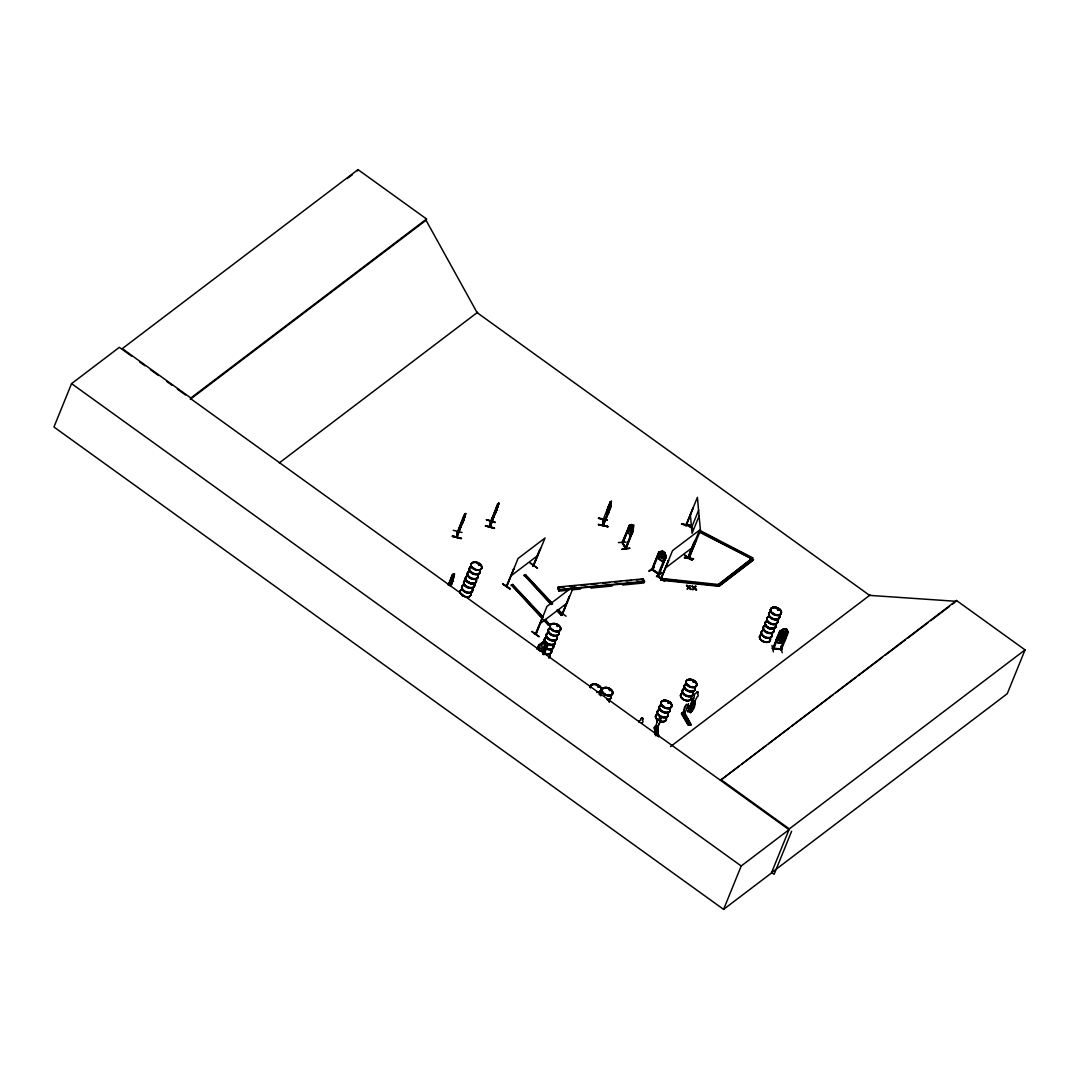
<?xml version="1.0" encoding="UTF-8"?>
<svg xmlns="http://www.w3.org/2000/svg" width="1079" height="1079" viewBox="0 0 1079 1079"><rect width="100%" height="100%" fill="white"/><g stroke="black" fill="none" stroke-linecap="round" stroke-linejoin="round"><path stroke-width="1.5" d="M785.512 629.381L785.795 634.722L784.959 636.785L782.396 638.228L780.508 638.026L779.308 636.192L780.144 634.128L784.568 629.273L785.539 629.448M609.163 505.107L608.057 511.554L609.298 510.772M622.731 543.263L629.745 525.837L622.731 543.263L622.583 541.914M625.334 548.307L625.55 547.606L625.739 548.348M693.487 558.868C665.918 555.065 711.735 561.673 684.747 557.384M693.365 559.273L684.612 557.708M656.855 733.383L656.45 734.233M598.872 524.88C627.304 530.868 579.221 520.078 607.598 526.633M598.872 524.529L607.612 526.242M689.157 557.951L700.446 530.531L697.412 497.311L685.785 525.756L693.123 507.858L686.136 525.837L685.988 524.475L686.446 525.203M688.712 558.288L695.807 540.458M632.726 530.801L633.13 531.556L633.036 526.687L631.714 524.529L629.381 525.149M621.922 549.319L629.988 548.24L621.936 549.359M665.392 556.44L666.013 557.02L658.783 574.554L666.121 556.98L664.92 552.569L662.439 550.883M461.299 538.367C434.095 531.488 479.548 543.371 452.573 535.858M453.247 530.302L462.028 532.486M452.411 536.452L461.178 538.677M465.4 515.222L456.646 537.423L457.631 531.542M458.036 531.529L457.671 530.895L456.619 537.329M456.903 536.789C455.756 536.587 463.134 517.596 464.914 514.238M462.405 521.71C466.614 505.93 459.141 533.485 463.7 520.011M457.01 537.396L465.764 513.456L464.725 514.845M498.404 504.905L489.731 527.132L490.756 520.604L491.066 521.346M489.974 526.417L490.648 521.17M490.851 521.386L490.082 527.226L498.849 503.178L490.203 526.714M496.07 512.646L495.126 513.402L496.799 506.685M494.384 528.09C467.072 521.184 512.619 533.066 485.671 525.567M495.059 522.546L486.386 519.687L495.194 522.169M497.985 504.041L498.849 503.178L496.475 510.947M497.095 509.814L497.352 509.086L497.19 509.895M602.891 519.134L603.08 519.957L610.148 501.91M603.228 519.512L603.053 525.406L610.444 507.076L611.388 501.222L610.417 508.115L603.35 525.473L602.945 519.255M651.689 569.483L658.783 574.514M652.849 569.199L652.121 568.673L652.566 569.725M662.439 550.978L658.918 551.935L651.945 569.361C663.909 578.708 658.635 572.625 651.864 569.307M688.968 557.236L689.117 558.423M608.016 507.17L607.018 511.986L608.124 507.224M609.028 504.662L608.151 511.567L609.392 510.785M452.101 583.388L450.779 584.144L451.683 577.238L450.766 582.08M450.752 586.423C453.679 580.988 456.741 563.791 452.303 581.729L451.575 582.013C449.646 580.07 455.891 572.639 452.883 574.594L448.405 585.209M698.342 692.327L697.654 694.377A2.037 1.565 22.1 0 1 697.128 696.818L694.471 702.24L692.583 701.471L694.458 695.739A2.037 1.565 22.1 0 1 695.766 693.608L696.926 691.572L698.221 692.192M485.537 525.959L494.276 528.4M507.036 585.223L506.375 586.221L513.955 568.525L506.698 586.45L518.028 558.504L545.057 537.989L533.39 566.246M533.255 565.329L533.606 565.059M536.034 634.047L542.845 616.446L535.265 634.155L536.02 633.157L536.128 633.993L546.918 606.425L573.947 585.91L562.631 613.897M687.916 557.789L693.945 542.346M643.071 718.722L642.598 718.101M656.612 727.071L656.585 726.464M682.845 713.718L684.747 708.175A2.037 1.214 -29.8 0 1 686.042 705.868L686.622 704.209L685.988 705.774A2.037 1.214 -29.8 0 0 684.693 708.08L682.791 713.624L684.612 713.556L687.202 707.851A2.037 1.214 -29.8 0 0 687.809 705.693L688.429 703.859M609.662 505.511L611.159 502.342M609.419 509.585L610.579 505.835L608.475 513.415L607.14 514.076L608.475 513.415M610.35 505.039L608.394 510.178L610.404 504.851M780.481 631.188L773.724 648.992L773.157 647.953M779.685 637.284L782.1 635.437L781.439 633.211L782.734 635.072L785.445 633.629L783.084 635.558L783.853 637.797L782.45 635.882L779.483 637.352M657.111 721.945L657.124 722.026A2.037 1.47 -7.4 0 1 658.446 719.814L658.446 719.733A2.037 1.47 -7.4 0 0 657.111 721.945L655.263 727.678L657.327 727.772M473.91 568.646L473.775 567.878M473.411 568.336L473.627 568.431M479.265 564.236L478.199 564.115M478.334 564.452L478.928 564.883M479.251 565.072L479.454 564.357M552.138 629.704L553.041 629.718L552.232 629.489M552.677 629.691L552.934 629.543M552.826 630.001L552.178 629.799M557.25 625.348L558.396 626.346L556.777 625.874M598.602 686.81L597.321 686.177M604.227 693.554L605.049 694.04M610.296 690.52L609.972 689.697M663.302 706.61L663.909 706.705M663.437 706.57L663.855 706.259M668.602 702.348L667.834 702.604L668.454 702.348M688.995 685.381L688.2 685.462L688.753 685.947M688.685 685.489L688.982 685.934M692.826 681.564L693.311 681.186M693.15 681.672L694.134 681.995L693.81 681.2M692.988 681.807L694.026 682.427L694.417 681.672M686.945 719.288L686.5 720.057M772.726 613.385L773.4 613.87M773.643 613.735L773.373 613.25M777.352 609.473L778.971 609.648L777.946 609.77M457.604 530.989L457.671 532.257L464.887 514.616M498.012 503.96L490.878 521.885M489.974 525.945L490.311 526.12M131.503 356.083L119.364 347.33L71.565 383.625L53.95 427.014L723.591 909.381L771.377 873.086L789.329 828.888L1025.05 649.882L956.507 600.504L720.462 780.319L739.209 766.077M190.835 398.003L190.322 399.27L426.043 220.264L426.556 218.997L358.012 169.619L122.291 348.625L190.835 398.003L426.556 218.997M357.5 170.887L358.012 169.619M457.375 532.176L464.496 514.224M456.619 536.856L465.359 515.465M456.943 537.504L457.24 536.803M448.378 584.656L452.492 574.541L454.111 573.826M451.791 577.305L452.897 574.514L452.924 575.201M448.716 585.277L452.492 574.541M450.415 585.816L453.922 575.62M450.442 586.369L453.261 579.949M486.481 519.646L495.099 522.411M490.824 521.872L497.594 503.947M490.459 521.885L498.754 503.151M509.854 589.08L502.679 583.968L510.232 588.581M545.394 619.373L549.683 624.741L548.375 625.2L511.379 584.912L512.7 584.454L543.142 616.972M511.163 585.465L512.7 584.454M551.099 604.591L524.259 575.134L525.567 574.675L552.637 603.579M524.043 575.687L525.567 574.675M532.972 566.097L539.446 550.223M533.215 566.273L540.525 548.348M534.038 565.207L533.147 565.639M531.839 631.714L538.987 636.812M623.122 583.928L622.677 585.007L643.893 582.97L644.554 581.352L643.138 578.87L558.275 586.989L557.614 588.621L559.03 591.103L568.822 590.159M559.03 591.103L559.691 589.471L558.275 586.989M537.261 649.194L538.893 644.743L537.302 649.41M538.084 649.491L539.932 644.649M548.375 625.2L549.912 624.202M543.169 654.346L546.689 645.674L547.512 645.97L546.689 645.674M543.209 654.562L546.743 645.889M607.221 520.105L598.602 518.014M543.991 654.643L547.579 645.674L545.812 642.612L542.899 642.302L539.068 645.08M556.737 610.606L561.255 615.421L562.779 614.423L558.275 609.595M562.253 614.14L569.415 596.269L562.105 614.194L562.55 613.533M561.255 615.421L562.779 614.423M610.404 508.047L610.067 507.427L603.309 524.772M566.124 616.23L559.03 610.997M610.552 507.359L603.255 524.637M580.691 587.988L580.246 589.067L572.086 589.849M591.292 586.963L590.86 588.055L612.076 586.018L612.508 584.939M618.361 542.589L626.157 542.063M632.766 530.949L625.699 548.955L622.097 542.643L629.502 525.244L622.327 542.548M625.294 548.388L632.388 530.962M632.807 531.003L625.591 548.82M629.691 534.833L632.024 534.321C633.306 531.327 635.396 515.546 631.647 532.54L630.19 532.77L629.259 528.359L631.795 524.529M642.477 580.502L643.138 578.87M654.279 567.311L649.369 570.939M651.81 569.577L658.972 551.882L666.202 557.02L665.042 559.812L661.521 560.864L659.08 559.138L657.947 554.673M659.849 552.246L652.282 569.941M649.261 571.317L654.44 567.082L648.924 571.007M656.841 576.699L661.859 572.801M681.685 523.989L690.439 525.527L681.523 524.016M661.71 578.142L661.67 577.305L661.157 578.56L668.454 560.648L660.604 578.924L660.887 580.165L718.412 586.261L718.344 584.481L752.778 557.883L699.543 530.275M660.887 580.165L660.82 578.384L661.966 577.508M692.745 528.697L687.053 525.095L691.491 527.388M664.61 581.041L657.583 575.566L664.597 581.015L657.192 576.092L660.793 578.627M687.485 524.691L692.152 526.444M691.545 527.631L698.599 510.273M699.111 515.991L692.071 533.336L690.358 514.67M684.572 555.321L692.017 560.217L684.841 555.078M688.105 557.182L687.525 558.18L687.755 557.452M695.024 540.471L687.714 558.396L699.556 530.113L672.527 550.627L661.211 578.519M696.103 540.512L688.766 558.409M691.909 560.082L684.639 555.199M687.269 589.08L688.308 587.569L686.635 585.357L688.753 586.895L687.269 589.08L688.874 587.583L690.816 589.444L688.874 587.583M688.308 587.569L687.336 585.425M689.575 585.668L688.604 587.246L686.635 585.357M690.816 589.444L689.171 587.259L690.965 589.094M692.084 586.315L694.35 587.489L692.084 586.315L693.905 588.163L692.866 589.673L694.471 588.176L696.414 590.038L694.471 588.176M692.866 589.673L694.053 587.799L692.232 585.951M641.209 718.425L640.467 720.246A2.037 1.47 -7.4 0 0 639.146 722.458M695.024 586.625L695.834 586.329L694.202 587.839M696.414 590.038L694.768 587.853L696.562 589.687M641.87 722.809L641.884 722.903A2.037 1.47 -7.4 0 0 642.41 720.556L643.03 718.911M655.034 733.855L654.791 726.477L655.87 735.568M658.446 719.814L659.566 717.71M656.963 726.221L656.072 725.978L655.56 727.354L656.45 727.489L656.949 726.127M660.335 717.602L661.036 718.182L660.388 720.125A2.037 1.47 -7.4 0 1 659.862 722.471L657.205 727.988L654.94 727.637L654.629 728.392L657.543 728.851L657.691 726.949L658.433 735.865M698.882 531.232L753.506 559.839L719.733 585.479L718.344 584.481L718.412 586.261M658.325 734.934L655.425 734.462M752.778 557.883L718.115 585.02L719.733 585.479M682.198 713.421L688.968 725.021L681.739 713.381L682.252 712.612L682.67 714.379L684.909 714.177L684.491 712.396L691.086 724.805L688.051 725.088L681.456 713.57L684.518 713.273M682.252 712.612L688.631 725.048M682.778 713.246L683.479 712.153M682.049 712.639L682.4 714.554L685.057 714.298L684.693 712.383L684.356 713.206L690.978 724.643M687.242 707.932L687.202 707.851A2.037 1.214 -29.8 0 0 687.755 705.612L688.442 704.128M688.227 710.926C704.412 672.096 677.909 736.161 692.219 701.026C698.976 699.624 691.895 717.036 688.308 710.67M685.34 719.423L687.93 719.315M688.564 711.169C700.81 680.876 681.78 731.98 692.111 701.269M694.08 701.714L694.633 700.365M752.117 558.841L698.666 531.772M695.173 702.429C687.013 723.82 691.329 706.408 694.229 702.065M694.485 702.038L690.668 712.005L695.348 701.417L690.223 711.816M753.506 559.839L719.504 586.032M688.375 724.737L681.496 713.597M771.971 645.498L773.387 651.864M788.439 632.173L786.672 629.057L783.745 628.747L779.766 631.255L772.726 648.641L781.358 649.558M787.643 631.822L780.4 649.45C787.98 649.342 758.227 647.548 780.589 649.005M772.888 648.587L773.926 648.506M782.612 631.431L782.693 633.899L784.986 633.036L785.525 631.741L787.306 634.857L783.327 637.379L780.414 637.069L778.633 633.939L782.612 631.431L785.552 631.808L787.184 634.803M782.221 652.795L780.845 646.132M780.454 649.666L787.522 632.038L788.331 632.119M773.063 648.263L781.587 648.884L780.643 649.72M781.236 634.641L777.919 639.334L779.119 641.169L781.007 641.371L783.57 639.941L784.406 637.878C782.356 628.855 788.978 644.487 784.096 635.018L781.236 634.641L777.244 637.096L776.125 639.847L777.905 642.976L780.832 643.286L784.811 640.764L785.836 638.094M781.304 649.787L788.425 632.105M723.591 909.381L741.206 865.992L789.005 829.697L190.875 398.852M791.608 831.289L774.142 874.314L771.728 872.574M956.507 600.504L956.169 601.313L869.607 595.379L477.12 312.667L426.043 220.264M1025.05 649.882L1007.246 693.716L771.525 872.722M658.203 735.932L657.084 727.826L659.862 722.377A2.037 1.47 -7.4 0 0 660.375 720.044L660.388 720.125M498.579 504.284L496.96 509.126M465.723 513.564L463.39 521.238M531.934 631.417L539.136 636.475M641.209 718.506L641.83 718.048M656.207 726.194L656.491 727.111L656.598 726.154M691.086 707.406C693.163 708.256 690.547 705.315 690.897 707.433M694.35 587.489L695.173 586.261M611.361 501.317L610.053 501.978C613.398 499.779 606.857 507.373 608.853 509.409L609.595 509.14M689.022 587.623L690.223 585.735M694.62 588.217L695.834 586.329M686.824 525.635L687.714 524.138M463.876 519.404L465.4 514.548M656.288 726.207L656.423 727.044M632.051 525.689L630.203 528.535L630.568 531.016L631.889 529.411L631.97 525.702M783.462 632.024L781.533 634.277L781.574 636.65L783.867 635.787L784.366 634.573L784.393 632.132L783.435 631.957M782.086 635.248L780.157 637.419L780.198 639.807M479.4 564.991L479.251 564.128M604.159 693.608L604.739 693.77M609.257 689.508L610.363 690.317M668.832 703.346L668.751 702.267M669.358 703.346L668.94 702.335M777.406 609.338L778.499 609.203M777.865 609.203L778.229 609.905M777.905 610.215L778.971 610.013M686.514 719.369L687.323 720.232M510.057 588.918L502.895 583.806M545.839 642.679L542.912 642.369L540.404 644.932L539.567 646.995L540.768 648.83L542.656 649.032L545.232 647.602L545.758 642.747M608.947 508.452L608.016 509.477L608.812 509.207L608.178 512.458L609.824 508.33M663.153 551.855L660.901 554.849L662.061 557.047L663.747 555.307L663.936 552.421L663.099 551.895M462.891 522.816L462.041 523.679L462.311 521.683M452.6 579.855L453.881 574.945M662.493 550.937L659.39 554.876L660.281 557.614L661.859 558.733L664.098 558.221L664.853 552.61M664.92 552.569L666.202 557.02M659.08 559.138L661.521 560.864M664.961 559.731L657.853 554.646M514.197 568.7L513.496 568.862M530.342 562.955L537.517 568.093M533.984 565.275L533.013 566.03M543.101 616.622L542.386 616.797M652.674 569.564L659.121 573.934L658.608 573.286M668.71 560.824L668.009 560.999M656.437 576.429L661.643 572.261M279.367 462.837L477.673 312.236M510.987 575.862L538.003 555.334M539.878 623.783L566.893 603.255M665.487 567.986L692.502 547.458M670.518 746.574L870.16 594.961M741.88 764.053L765.996 745.737M768.666 743.701L788.762 728.446M791.433 726.41L832.961 694.889M835.632 692.853L855.728 677.599M858.398 675.562L882.514 657.259M885.185 655.223L905.281 639.968M907.965 637.932L928.048 622.677M930.732 620.641L949.48 606.398M952.164 604.361L954.834 602.325M347.155 178.601L352.32 174.744M781.142 639.901L782.491 638.93L783.03 635.342M683.843 713.246L689.414 723.443M539.001 644.851L542.899 642.302M782.626 631.498L778.647 634.007M781.263 634.708L777.352 637.19M778.755 633.993L780.481 637.001L783.314 637.311L787.292 634.789M779.348 639.685C775.936 632.227 778.323 642.086 782.194 640.063L786.092 637.514M610.458 505.862C610.957 500.818 608.03 505.35 607.841 511.918L608.583 511.648M535.67 633.778L536.115 633.117M479.238 564.964L478.901 564.722M557.357 625.388L557.533 626.535M557.991 625.523L557.492 626.09M598.656 687.148L598.67 686.19M688.281 685.327L689.036 685.475M654.184 727.367L655.668 735.541M654.818 727.475L656.234 735.635L654.791 726.477M690.938 724.71L690.587 724.845M659.579 717.791L660.348 717.683M691.679 707.676L691.963 706.988M597.779 686.217L598.521 686.433M598.656 687.026L597.55 686.703M609.055 689.454L609.743 690.641M687.269 720.354L687.552 719.572M656.693 733.369L656.598 734.327L657.448 733.707M641.843 718.142L642.612 718.182M658.244 573.853L665.19 556.697L665.837 557.155M628.261 527.914L628.356 532.783L629.677 534.941M632.712 531.529L625.982 548.928L622.489 542.67M622.664 541.995L622.718 542.656M564.708 586.895L558.059 587.529L559.475 590.011L644.338 581.891M569.483 586.437L576.361 585.789M581.352 585.304L588.001 584.67M591.332 584.346L598.036 583.712M602.932 583.24L609.635 582.593M614.625 582.12L621.288 581.487M626.279 581.001L631.498 580.502M636.381 580.043L642.909 579.41M559.691 589.471L644.554 581.352M780.697 648.776L781.493 648.884M668.454 702.469L669.182 702.915M669.034 703.346L668.09 702.982M652.741 569.375L652.067 568.943M656.922 734.435L657.327 733.599M660.82 578.384L718.344 584.481M665.527 579.45L670.464 579.976M675.387 580.502L680.323 581.015M685.246 581.541L690.182 582.067M695.105 582.593L701.687 583.28M706.61 583.806L711.547 584.332M661.103 579.625L718.627 585.722M686.487 585.722L687.188 585.789M783.745 628.747L780.427 633.44L781.628 635.275L783.516 635.477L786.078 634.034L786.591 629.124L783.759 628.814L779.847 631.296L780.603 631.282M777.959 642.828L780.832 643.286M539.554 650.624L542.467 650.866C551.962 644.433 542.616 652.862 539.554 650.624L537.895 647.562M681.564 524.232L690.317 525.756M611.2 503.016L609.419 507.669L609.756 505.511M610.512 508.128L610.067 507.427M607.369 519.741L598.481 518.392M598.494 518.257L607.261 519.97M453.207 580.731L452.762 580.03L453.099 580.65M598.305 686.783L598.589 686.527M772.969 648.911L779.753 631.188M625.914 548.307L622.65 542.831L625.753 547.768M668.629 703.306L667.928 702.685M694.498 702.159L692.178 701.107M692.098 701.957L694.471 702.928M691.814 702.024L694.633 703.171M690.142 706.138L692.974 707.284M690.088 706.286L692.907 707.433M689.683 707.284L692.57 708.283M692.205 709.159L689.373 708.013L692.138 709.308M688.968 709.011L691.733 710.306M688.699 709.672L691.531 710.818M688.645 709.82L691.464 710.967M699.327 530.828L717.063 540.026M724.454 543.856L737.766 550.762M740.72 552.3L752.562 558.436M660.577 717.67L661.063 718.371M661.926 577.575L661.211 577.71M530.14 563.076L537.329 568.215M720.785 779.51L789.329 828.888M139.596 361.91L145.004 365.808M150.399 369.692L158.492 375.519M166.584 381.359L171.993 385.243M177.388 389.128L185.48 394.968M71.565 383.625L741.206 865.992M686.365 524.61L686.055 525.068M603.013 525.325L602.635 519.768M778.593 609.595L777.811 609.554M525.352 575.215L543.398 594.489M549.036 600.504L552.421 604.119M558.059 610.148L562.564 614.963M524.259 575.134L551.329 604.038M556.966 610.067L561.471 614.882M512.471 584.993L530.517 604.267M536.155 610.282L541.793 616.311M545.178 619.926L549.683 624.741M511.379 584.912L541.833 617.431M544.086 619.845L548.604 624.66M537.881 647.481L539.621 650.489M683.87 713.179L690.708 724.832M683.533 713.071L690.452 724.778M657.475 726.909L658.676 736.944M656.828 727.597L658.015 735.905M656.585 727.759L657.637 735.838M656.518 727.732L657.583 735.838M654.427 727.313L655.088 733.868M693.096 544.652L693.392 547.889M607.045 511.945L607.234 514.09M477.984 576.065A5.692 3.642 22.1 0 1 470.714 578.641A5.692 3.642 22.1 0 1 469.136 571.789M478.172 575.795A5.786 3.696 22.1 0 1 470.795 578.411A5.786 3.696 22.1 0 1 469.19 571.452M476.365 580.084A5.719 3.655 22.1 0 1 469.756 582.957A5.719 3.655 22.1 0 1 466.519 576.294M479.696 569.941A5.786 3.696 22.1 0 1 477.404 574.406A5.786 3.696 22.1 0 1 470.107 571.6A5.786 3.696 22.1 0 1 471.132 566.664M478.307 575.269A5.692 3.642 22.1 0 1 471.712 578.128A5.692 3.642 22.1 0 1 468.488 571.492M479.508 570.238A5.692 3.642 22.1 0 1 477.242 574.621A5.692 3.642 22.1 0 1 470.066 571.857A5.692 3.642 22.1 0 1 471.078 567.001M478.28 575.552A5.786 3.696 22.1 0 1 470.889 578.169A5.786 3.696 22.1 0 1 469.284 571.196M480.222 570.764A5.786 3.696 22.1 0 1 472.831 573.381A5.786 3.696 22.1 0 1 471.226 566.408M480.249 570.467A5.692 3.642 22.1 0 1 472.98 573.043A5.692 3.642 22.1 0 1 471.402 566.192M476.378 581.109A5.678 3.642 22.1 0 1 469.068 582.673A5.678 3.642 22.1 0 1 466.533 576.348A5.719 3.655 22.1 0 0 468.987 582.862A5.719 3.655 22.1 0 0 476.338 581.284M472.022 588.675A5.692 3.642 22.1 0 1 469.756 593.059A5.692 3.642 22.1 0 1 462.581 590.294A5.692 3.642 22.1 0 1 463.592 585.438M472.211 588.379A5.786 3.696 22.1 0 1 469.918 592.843A5.786 3.696 22.1 0 1 462.621 590.038A5.786 3.696 22.1 0 1 463.646 585.101M470.822 593.72A5.719 3.655 22.1 0 1 464.928 596.849A5.678 3.642 22.1 0 0 470.795 593.72M462.271 595.554A5.719 3.655 22.1 0 0 463.525 596.309A5.678 3.642 22.1 0 1 462.284 595.541M470.889 593.571A5.719 3.655 22.1 0 1 464.982 596.687M463.592 596.147A5.719 3.655 22.1 0 1 461.043 589.781A5.665 3.628 22.1 0 0 463.66 596.013M470.943 594.448A5.665 3.628 22.1 0 1 465.036 596.539M474.153 583.591A5.786 3.696 22.1 0 1 471.86 588.055A5.786 3.696 22.1 0 1 464.563 585.25A5.786 3.696 22.1 0 1 465.588 580.313M472.764 588.905A5.692 3.642 22.1 0 1 465.494 591.481A5.692 3.642 22.1 0 1 463.916 584.629M474.382 584.926A5.692 3.642 22.1 0 1 467.113 587.502A5.692 3.642 22.1 0 1 465.535 580.65M472.305 588.136A5.786 3.696 22.1 0 1 470.012 592.6A5.786 3.696 22.1 0 1 462.729 589.795A5.786 3.696 22.1 0 1 463.741 584.845M474.247 583.348A5.786 3.696 22.1 0 1 471.955 587.799A5.786 3.696 22.1 0 1 464.671 585.007A5.786 3.696 22.1 0 1 465.696 580.057M474.288 583.078A5.692 3.642 22.1 0 1 472.022 587.462A5.692 3.642 22.1 0 1 464.847 584.71A5.692 3.642 22.1 0 1 465.858 579.841M556.872 637.527A5.692 3.642 22.1 0 1 549.602 640.103A5.692 3.642 22.1 0 1 548.024 633.252M557.074 637.257A5.786 3.696 22.1 0 1 550.384 640.171A5.786 3.696 22.1 0 1 547.107 633.427M554.943 640.225A5.692 3.642 22.1 0 1 549.481 644.379A5.692 3.642 22.1 0 1 545.542 637.5A5.678 3.642 22.1 0 0 548.779 644.123A5.719 3.655 22.1 0 0 555.334 641.371A5.678 3.642 22.1 0 1 548.779 644.123A5.719 3.655 22.1 0 1 545.488 637.595M558.598 631.417A5.786 3.696 22.1 0 1 556.292 635.868A5.786 3.696 22.1 0 1 549.009 633.063A5.786 3.696 22.1 0 1 550.034 628.126M557.196 636.731A5.692 3.642 22.1 0 1 550.614 639.591A5.692 3.642 22.1 0 1 547.39 632.955M558.396 631.701A5.692 3.642 22.1 0 1 556.144 636.084A5.692 3.642 22.1 0 1 548.968 633.333A5.692 3.642 22.1 0 1 549.98 628.464M557.169 637.015A5.786 3.696 22.1 0 1 550.479 639.928A5.786 3.696 22.1 0 1 547.201 633.184M559.124 632.227A5.786 3.696 22.1 0 1 551.733 634.843A5.786 3.696 22.1 0 1 550.128 627.87M559.151 631.943A5.692 3.642 22.1 0 1 552.556 634.803A5.692 3.642 22.1 0 1 549.332 628.167M555.24 641.533A5.678 3.642 22.1 0 1 548.658 644.406A5.678 3.642 22.1 0 1 545.448 637.783A5.719 3.655 22.1 0 0 548.645 644.46A5.719 3.655 22.1 0 0 555.186 641.735A5.719 3.655 22.1 0 1 548.645 644.46A5.719 3.655 22.1 0 1 545.34 637.945M550.91 650.138A5.692 3.642 22.1 0 1 545.448 654.279M551.113 649.841A5.786 3.696 22.1 0 1 549.602 654.103A5.786 3.696 22.1 0 1 542.872 652.768M549.724 655.196A5.719 3.655 22.1 0 1 548.793 657.826A5.678 3.642 22.1 0 0 549.75 656.194M548.86 657.664A5.719 3.655 22.1 0 0 549.791 655.02A5.678 3.642 22.1 0 1 548.874 657.529M545.259 638.215A5.692 3.642 22.1 0 0 544.585 638.943A5.678 3.642 22.1 0 1 545.259 638.228M553.055 645.053A5.786 3.696 22.1 0 1 551.544 649.315A5.786 3.696 22.1 0 1 544.814 647.98M542.508 643.947A5.786 3.696 22.1 0 1 544.49 641.776M551.652 650.381A5.692 3.642 22.1 0 1 547.889 653.807A5.692 3.642 22.1 0 1 541.334 650.273M552.853 645.35A5.692 3.642 22.1 0 1 551.895 649.302A5.692 3.642 22.1 0 1 546.014 648.965M542.804 643.354A5.692 3.642 22.1 0 1 544.436 642.113M551.207 649.598A5.786 3.696 22.1 0 1 548.483 654.117A5.786 3.696 22.1 0 1 541.145 650.57M553.149 644.81A5.786 3.696 22.1 0 1 551.652 649.059A5.786 3.696 22.1 0 1 544.908 647.724M542.602 643.691A5.786 3.696 22.1 0 1 544.585 641.519M553.19 644.541A5.692 3.642 22.1 0 1 552.219 648.506A5.692 3.642 22.1 0 1 546.338 648.155M542.804 643.448A5.692 3.642 22.1 0 1 544.76 641.304M590.456 687.552A5.719 3.655 22.1 0 1 594.934 684.153A5.719 3.655 22.1 0 1 601.246 688.699A5.719 3.655 22.1 0 1 596.768 692.098M599.209 691.76A5.786 3.696 22.1 0 1 599.371 694.755M599.236 691.491A5.692 3.642 22.1 0 1 599.398 694.444M599.533 693.069A5.786 3.696 22.1 0 1 599.587 694.094M611.011 696.535A5.786 3.696 22.1 0 1 607.855 699.988M600.045 694.363A5.786 3.696 22.1 0 1 602.028 692.192M610.808 696.805A5.692 3.642 22.1 0 1 607.706 700.204M601.003 693.042A5.692 3.642 22.1 0 1 601.961 692.529M611.105 696.292A5.786 3.696 22.1 0 1 607.963 699.745M600.14 694.107A5.786 3.696 22.1 0 1 601.138 692.462M611.132 695.995A5.692 3.642 22.1 0 1 606.681 699.394M600.814 695.901A5.692 3.642 22.1 0 1 600.396 694.863M600.342 693.864A5.692 3.642 22.1 0 1 601.327 692.232M609.163 701.08A5.786 3.696 22.1 0 1 609.217 702.092M609.19 700.797A5.692 3.642 22.1 0 1 609.244 701.795M777.46 621.288A5.692 3.642 22.1 0 1 770.878 624.161A5.692 3.642 22.1 0 1 767.655 617.525M777.244 619.966A5.786 3.696 22.1 0 1 771.687 624.175A5.786 3.696 22.1 0 1 767.695 617.188M775.922 625.146A5.719 3.655 22.1 0 1 768.626 627.722A5.719 3.655 22.1 0 1 767.048 620.843M779.604 616.23A5.786 3.696 22.1 0 1 772.915 619.144A5.786 3.696 22.1 0 1 769.637 612.4M777.379 619.44A5.705 3.655 22.1 0 1 775.127 623.837A5.705 3.655 22.1 0 1 767.924 621.072A5.705 3.655 22.1 0 1 768.936 616.203M779.416 616.5A5.705 3.655 22.1 0 1 772.82 619.373A5.705 3.655 22.1 0 1 769.583 612.724M777.339 619.71A5.786 3.696 22.1 0 1 771.795 623.932A5.786 3.696 22.1 0 1 767.789 616.945M779.712 615.988A5.786 3.696 22.1 0 1 773.023 618.901A5.786 3.696 22.1 0 1 769.745 612.157M779.739 615.704A5.692 3.642 22.1 0 1 773.157 618.564A5.692 3.642 22.1 0 1 769.92 611.928M771.971 635.949A5.692 3.642 22.1 0 1 764.66 637.514A5.692 3.642 22.1 0 1 762.111 631.175M772.119 634.668A5.786 3.696 22.1 0 1 764.741 637.284A5.786 3.696 22.1 0 1 763.136 630.325M761.45 634.654A5.692 3.642 22.1 0 0 760.439 639.523A5.678 3.642 22.1 0 0 767.614 642.288A5.692 3.642 22.1 0 0 769.88 637.891A5.678 3.642 22.1 0 1 767.614 642.288A5.692 3.642 22.1 0 1 760.439 639.523A5.678 3.642 22.1 0 1 761.45 634.681M769.988 637.635A5.692 3.642 22.1 0 1 767.722 642.018A5.692 3.642 22.1 0 1 760.547 639.267A5.692 3.642 22.1 0 1 761.558 634.398A5.678 3.642 22.1 0 0 763.15 641.236A5.678 3.642 22.1 0 0 770.393 638.674M775.774 625.51A5.719 3.655 22.1 0 1 769.866 628.625A5.719 3.655 22.1 0 1 765.254 622.448M765.928 621.72A5.719 3.655 22.1 0 1 766.899 621.207M774.115 630.905A5.786 3.696 22.1 0 1 766.683 632.496A5.786 3.696 22.1 0 1 764.094 626.049M771.836 633.09A5.705 3.655 22.1 0 1 769.583 637.487A5.705 3.655 22.1 0 1 762.381 634.722A5.705 3.655 22.1 0 1 763.392 629.853M773.926 631.161A5.705 3.655 22.1 0 1 766.603 632.726A5.705 3.655 22.1 0 1 764.04 626.373M772.227 634.425A5.786 3.696 22.1 0 1 764.836 637.042A5.786 3.696 22.1 0 1 763.231 630.069M774.169 629.637A5.786 3.696 22.1 0 1 767.479 632.55A5.786 3.696 22.1 0 1 764.202 625.807M774.196 629.354A5.692 3.642 22.1 0 1 767.614 632.213A5.692 3.642 22.1 0 1 764.377 625.577M692.934 693.379A5.692 3.642 22.1 0 1 686.352 696.238A5.692 3.642 22.1 0 1 683.128 689.602M693.136 693.109A5.786 3.696 22.1 0 1 686.446 696.022A5.786 3.696 22.1 0 1 683.169 689.279M690.884 696.346A5.692 3.642 22.1 0 1 688.631 700.743A5.692 3.642 22.1 0 1 681.456 697.978A5.692 3.642 22.1 0 1 682.454 693.109M682.575 692.826A5.692 3.642 22.1 0 0 681.564 697.695A5.678 3.642 22.1 0 0 688.739 700.46A5.692 3.642 22.1 0 0 691.005 696.063A5.678 3.642 22.1 0 1 688.739 700.46A5.692 3.642 22.1 0 1 681.564 697.695A5.678 3.642 22.1 0 1 682.575 692.853M695.078 688.321A5.786 3.696 22.1 0 1 687.701 690.924A5.786 3.696 22.1 0 1 686.096 683.965M693.257 692.57A5.692 3.642 22.1 0 1 686.676 695.442A5.692 3.642 22.1 0 1 683.452 688.807M694.458 687.539A5.692 3.642 22.1 0 1 692.205 691.922A5.692 3.642 22.1 0 1 685.03 689.171A5.692 3.642 22.1 0 1 686.042 684.302M693.231 692.853A5.786 3.696 22.1 0 1 686.541 695.766A5.786 3.696 22.1 0 1 683.263 689.022M695.186 688.065A5.786 3.696 22.1 0 1 687.795 690.681A5.786 3.696 22.1 0 1 686.19 683.722M695.213 687.782A5.692 3.642 22.1 0 1 688.618 690.654A5.692 3.642 22.1 0 1 685.394 684.019M691.302 697.385A5.678 3.642 22.1 0 1 684.733 700.244A5.678 3.642 22.1 0 1 681.51 693.622M667.523 713.367A5.692 3.642 22.1 0 1 665.257 717.751A5.692 3.642 22.1 0 1 658.082 714.999A5.692 3.642 22.1 0 1 659.094 710.13M668.144 714.136A5.786 3.696 22.1 0 1 660.753 716.753A5.786 3.696 22.1 0 1 659.148 709.793M669.654 708.296A5.786 3.696 22.1 0 1 667.361 712.747A5.786 3.696 22.1 0 1 660.065 709.955A5.786 3.696 22.1 0 1 661.09 705.005M668.265 713.61A5.692 3.642 22.1 0 1 661.683 716.469A5.692 3.642 22.1 0 1 658.446 709.834M669.466 708.579A5.692 3.642 22.1 0 1 667.213 712.963A5.692 3.642 22.1 0 1 660.024 710.211A5.692 3.642 22.1 0 1 661.036 705.342M668.238 713.893A5.786 3.696 22.1 0 1 661.548 716.807A5.786 3.696 22.1 0 1 658.271 710.063M669.762 708.053A5.786 3.696 22.1 0 1 667.456 712.504A5.786 3.696 22.1 0 1 660.173 709.699A5.786 3.696 22.1 0 1 661.198 704.762M670.207 708.822A5.692 3.642 22.1 0 1 662.938 711.398A5.692 3.642 22.1 0 1 661.36 704.533M544.666 642.936L544.14 646.591L541.847 647.467L541.806 645.08L543.722 642.841L544.679 643.003M655.331 733.167L658.244 733.626L655.331 733.167M686.001 720.583L688.658 720.327L686.001 720.583M686.595 721.622L689.252 721.365L686.595 721.622M687.269 722.795L689.926 722.539L687.269 722.795M687.714 723.577L690.371 723.321L687.714 723.577M658.986 552.016L659.633 552.475L658.986 552.016M472.224 567.554A5.719 3.655 22.1 0 0 481.558 568.539A5.719 3.655 22.1 0 0 475.529 562.092A5.719 3.655 22.1 0 0 472.224 567.554M472.319 567.379A5.678 3.642 22.1 0 0 481.598 568.363A5.678 3.642 22.1 0 0 475.596 561.943A5.678 3.642 22.1 0 0 472.319 567.379M469.878 582.673A5.692 3.642 22.1 0 0 476.459 579.801A5.665 3.628 22.1 0 1 469.878 582.66A5.692 3.642 22.1 0 1 466.641 576.038A5.665 3.628 22.1 0 0 469.878 582.66M472.143 567.783A5.692 3.642 22.1 0 0 481.45 568.768A5.692 3.642 22.1 0 0 475.434 562.348A5.692 3.642 22.1 0 0 472.143 567.783M472.157 567.783A5.678 3.642 22.1 0 0 481.436 568.768A5.678 3.642 22.1 0 0 475.434 562.361A5.678 3.642 22.1 0 0 472.157 567.783M460.976 589.943A5.719 3.655 22.1 0 0 460.463 593.625A5.678 3.642 22.1 0 1 461.003 589.957M468.906 583.092A5.692 3.642 22.1 0 0 476.217 581.514A5.678 3.642 22.1 0 1 468.906 583.078A5.678 3.642 22.1 0 1 466.371 576.739A5.692 3.642 22.1 0 0 468.906 583.092M551.126 629.017A5.719 3.655 22.1 0 0 560.46 630.001A5.719 3.655 22.1 0 0 554.417 623.554A5.719 3.655 22.1 0 0 551.126 629.017M551.221 628.841A5.678 3.642 22.1 0 0 560.5 629.826A5.678 3.642 22.1 0 0 554.498 623.406A5.678 3.642 22.1 0 0 551.221 628.841M551.045 629.246A5.692 3.642 22.1 0 0 560.352 630.23A5.692 3.642 22.1 0 0 554.323 623.81A5.692 3.642 22.1 0 0 551.045 629.246A5.678 3.642 22.1 0 0 560.338 630.23A5.678 3.642 22.1 0 0 554.323 623.824A5.678 3.642 22.1 0 0 551.045 629.246M549.184 645.08A5.692 3.642 22.1 0 0 555.119 642.99A5.678 3.642 22.1 0 1 549.184 645.08A5.678 3.642 22.1 0 1 544.275 639.847A5.692 3.642 22.1 0 0 549.184 645.08M595.001 683.992A5.719 3.655 22.1 0 0 590.523 687.39A5.678 3.642 22.1 0 1 595.015 684.005A5.719 3.655 22.1 0 1 601.313 688.537A5.719 3.655 22.1 0 1 596.835 691.936A5.678 3.642 22.1 0 0 601.273 688.523A5.678 3.642 22.1 0 0 595.015 684.005M594.839 684.41A5.692 3.642 22.1 0 0 590.388 687.795A5.678 3.642 22.1 0 1 594.853 684.41A5.678 3.642 22.1 0 1 601.111 688.928A5.678 3.642 22.1 0 1 596.66 692.3A5.692 3.642 22.1 0 0 601.124 688.928A5.692 3.642 22.1 0 0 594.839 684.41M603.201 692.893A5.692 3.642 22.1 0 0 612.508 693.878A5.692 3.642 22.1 0 0 606.492 687.458A5.692 3.642 22.1 0 0 603.201 692.893A5.678 3.642 22.1 0 0 612.494 693.891A5.678 3.642 22.1 0 0 606.492 687.471A5.678 3.642 22.1 0 0 603.215 692.907M603.04 693.311A5.692 3.642 22.1 0 0 612.332 694.296A5.678 3.642 22.1 0 0 606.331 687.876A5.692 3.642 22.1 0 0 603.04 693.311A5.678 3.642 22.1 0 0 612.332 694.283A5.692 3.642 22.1 0 0 606.317 687.876A5.678 3.642 22.1 0 0 603.053 693.298M603.121 693.082A5.719 3.655 22.1 0 0 612.454 694.067A5.719 3.655 22.1 0 0 606.411 687.62A5.719 3.655 22.1 0 0 603.121 693.082M768.572 627.884A5.692 3.642 22.1 0 0 775.828 625.307A5.678 3.642 22.1 0 1 768.558 627.897A5.678 3.642 22.1 0 1 766.98 621.059A5.692 3.642 22.1 0 0 768.572 627.884M771.809 612.589A5.692 3.642 22.1 0 0 781.102 613.573A5.692 3.642 22.1 0 0 775.086 607.153A5.705 3.655 22.1 0 0 771.782 612.616A5.705 3.655 22.1 0 0 781.102 613.614A5.705 3.655 22.1 0 0 775.073 607.167A5.692 3.642 22.1 0 0 771.809 612.589A5.678 3.642 22.1 0 0 781.088 613.587A5.678 3.642 22.1 0 0 775.086 607.167A5.678 3.642 22.1 0 0 771.809 612.602M768.68 627.6A5.692 3.642 22.1 0 0 775.949 625.024A5.678 3.642 22.1 0 1 768.693 627.587A5.678 3.642 22.1 0 1 767.115 620.749A5.692 3.642 22.1 0 0 768.68 627.6M771.633 613.007A5.692 3.642 22.1 0 0 780.94 613.991A5.692 3.642 22.1 0 0 774.924 607.571A5.692 3.642 22.1 0 0 771.633 613.007A5.678 3.642 22.1 0 0 780.926 613.991A5.678 3.642 22.1 0 0 774.911 607.585A5.678 3.642 22.1 0 0 771.633 613.007M771.714 612.778A5.719 3.655 22.1 0 0 781.048 613.762A5.719 3.655 22.1 0 0 775.005 607.315A5.719 3.655 22.1 0 0 771.714 612.778M768.396 628.315A5.692 3.642 22.1 0 0 775.653 625.739A5.678 3.642 22.1 0 1 768.396 628.315A5.692 3.642 22.1 0 1 766.818 621.464A5.678 3.642 22.1 0 0 768.396 628.315M687.269 684.679A5.692 3.642 22.1 0 0 696.575 685.664A5.692 3.642 22.1 0 0 690.56 679.231A5.692 3.642 22.1 0 0 687.269 684.679A5.678 3.642 22.1 0 0 696.562 685.664A5.678 3.642 22.1 0 0 690.56 679.257A5.678 3.642 22.1 0 0 687.283 684.679M687.107 685.098A5.692 3.642 22.1 0 0 696.414 686.082A5.692 3.642 22.1 0 0 690.385 679.649A5.692 3.642 22.1 0 0 687.107 685.098A5.678 3.642 22.1 0 0 696.4 686.082A5.678 3.642 22.1 0 0 690.385 679.662A5.678 3.642 22.1 0 0 687.107 685.098M660.429 721.541A5.692 3.642 22.1 0 0 666.309 718.425A5.678 3.642 22.1 0 1 660.429 721.514M656.491 714.662A5.692 3.642 22.1 0 0 657.785 720.259A5.678 3.642 22.1 0 1 656.504 714.662M662.277 705.72A5.692 3.642 22.1 0 0 671.583 706.705A5.692 3.642 22.1 0 0 665.554 700.271A5.692 3.642 22.1 0 0 662.277 705.72A5.678 3.642 22.1 0 0 671.57 706.705A5.678 3.642 22.1 0 0 665.554 700.284A5.678 3.642 22.1 0 0 662.277 705.72M659.148 720.718A5.692 3.642 22.1 0 0 666.417 718.155A5.678 3.642 22.1 0 1 659.161 720.705M656.612 714.379A5.692 3.642 22.1 0 0 657.893 719.976A5.678 3.642 22.1 0 1 656.625 714.379M662.101 706.125A5.692 3.642 22.1 0 0 671.408 707.109A5.692 3.642 22.1 0 0 665.392 700.689A5.692 3.642 22.1 0 0 662.101 706.125A5.678 3.642 22.1 0 0 671.394 707.123A5.678 3.642 22.1 0 0 665.392 700.703A5.678 3.642 22.1 0 0 662.115 706.138M662.196 705.882A5.719 3.655 22.1 0 0 671.529 706.88A5.719 3.655 22.1 0 0 665.487 700.419A5.719 3.655 22.1 0 0 662.196 705.882"/></g></svg>
